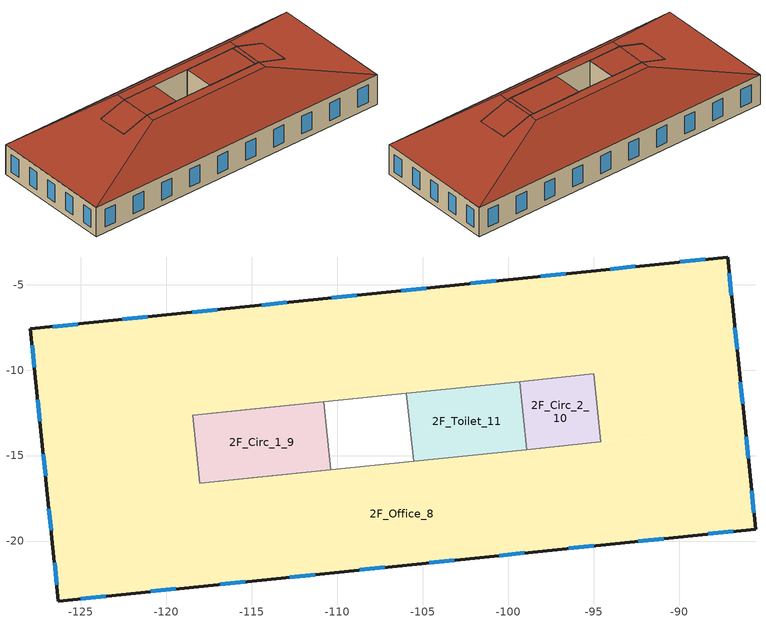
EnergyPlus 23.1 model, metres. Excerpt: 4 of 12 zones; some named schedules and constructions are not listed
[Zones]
2F_Circ_1_9
 floor to GF_Circ_1_4 (300mmConcrete 80mmInsulation 80mmScreed_FLIPPED): -118.47,-12.64 -110.79,-11.85 -110.38,-15.83 -118.06,-16.62 z4
 wall to GF_Stairwell_6 (200mmConcrete_FLIPPED): -110.38,-15.83 -110.79,-11.85 z4:12
 wall to 2F_Office_8 (200mmConcrete_FLIPPED): -118.47,-12.64 -118.06,-16.62 z4:10.9; -118.06,-16.62,4 -110.38,-15.83,4 -110.38,-15.83,12 -114.69,-16.28,12 -118.06,-16.62,10.9; -110.79,-11.85,4 -118.47,-12.64,4 -118.47,-12.64,10.9 -115.11,-12.3,12 -110.79,-11.85,12
 roof outside (NECB-2020 Non-residential Library CZ 8 Exterior Roof (Mass)): -118.47,-12.64,10.9 -118.06,-16.62,10.9 -114.69,-16.28,12 -115.11,-12.3,12; -110.38,-15.83 -110.79,-11.85 -115.11,-12.3 -114.69,-16.28 z12
2F_Circ_2_10
 floor to GF_Circ_2_5 (300mmConcrete 80mmInsulation 80mmScreed_FLIPPED): -99.32,-10.67 -94.99,-10.22 -94.58,-14.2 -98.91,-14.65 z4
 wall to 2F_Toilet_11 (200mmConcrete): -99.32,-10.67 -98.91,-14.65 z4:12
 wall to 2F_Office_8 (200mmConcrete_FLIPPED): -94.58,-14.2 -94.99,-10.22 z4:10.76; -98.91,-14.65,4 -94.58,-14.2,4 -94.58,-14.2,10.76 -98.38,-14.59,12 -98.91,-14.65,12; -94.99,-10.22,4 -99.32,-10.67,4 -99.32,-10.67,12 -98.79,-10.61,12 -94.99,-10.22,10.76
 roof outside (NECB-2020 Non-residential Library CZ 8 Exterior Roof (Mass)): -94.58,-14.2,10.76 -94.99,-10.22,10.76 -98.79,-10.61,12 -98.38,-14.59,12; -99.32,-10.67 -98.91,-14.65 -98.38,-14.59 -98.79,-10.61 z12
2F_Office_8
 floor to GF_Office_1_0 (300mmConcrete 80mmInsulation 80mmScreed_FLIPPED): -86.15,-13.33 -85.53,-19.3 -126.31,-23.51 -126.93,-17.54 z4
 floor to GF_Meeting_1_2 (300mmConcrete 80mmInsulation 80mmScreed_FLIPPED): -127.34,-13.56 -118.47,-12.64 -118.06,-16.62 -126.93,-17.54 z4
 floor to GF_Meeting_2_3 (300mmConcrete 80mmInsulation 80mmScreed_FLIPPED): -94.99,-10.22 -86.56,-9.35 -86.15,-13.33 -94.58,-14.2 z4
 floor to GF_Office_2_1 (300mmConcrete 80mmInsulation 80mmScreed_FLIPPED): -127.34,-13.56 -127.96,-7.59 -87.17,-3.38 -86.56,-9.35 z4
 wall outside (2226 Exterior Wall): -127.96,-7.59 -126.31,-23.51 -85.53,-19.3 -87.17,-3.38 -127.96,-7.59 z4:8
 wall to GF_Stairwell_6 (200mmConcrete_FLIPPED): -110.79,-11.85 -105.95,-11.35 / -105.54,-15.33 -110.38,-15.83 z4:12
 wall to 2F_Toilet_11 (200mmConcrete): -105.95,-11.35 -99.32,-10.67 / -98.91,-14.65 -105.54,-15.33 z4:12
 window (Solarban 72 (2) on Starphire - Solarban 72 (4) on Starphire - Starphire (Krypton)): -127.86,-8.55 -127.73,-9.82 / -127.53,-11.73 -127.4,-13 / -127.2,-14.91 -127.07,-16.19 / -126.87,-18.1 -126.74,-19.37 / -126.54,-21.28 -126.41,-22.55 / -125.01,-23.37 -123.54,-23.22 / -120.93,-22.95 -119.46,-22.8 / -116.85,-22.53 -115.38,-22.38 / -112.77,-22.11 -111.31,-21.96 / -108.7,-21.69 -107.23,-21.54 / -104.62,-21.27 -103.15,-21.12 / -100.54,-20.85 -99.07,-20.69 / -96.46,-20.43 -94.99,-20.27 / -92.38,-20 -90.91,-19.85 / -88.3,-19.58 -86.84,-19.43 / -86.94,-5.61 -87.07,-4.34 / -86.61,-8.79 -86.75,-7.52 / -86.29,-11.98 -86.42,-10.7 / -85.96,-15.16 -86.09,-13.89 / -85.63,-18.34 -85.76,-17.07 / -125.18,-7.31 -126.65,-7.46 / -121.11,-6.88 -122.57,-7.04 / -117.03,-6.46 -118.5,-6.61 / -112.95,-6.04 -114.42,-6.19 / -108.87,-5.62 -110.34,-5.77 / -104.79,-5.2 -106.26,-5.35 / -100.71,-4.78 -102.18,-4.93 / -96.64,-4.36 -98.1,-4.51 / -92.56,-3.94 -94.03,-4.09 / -88.48,-3.52 -89.95,-3.67 z4.8:7.2
 roof outside (NECB-2020 Non-residential Library CZ 8 Exterior Roof (Mass)): -126.31,-23.51,8 -85.53,-19.3,8 -98.26,-15.79,12 -114.57,-17.47,12; -87.17,-3.38,8 -127.96,-7.59,8 -115.23,-11.1,12 -98.92,-9.42,12; -114.57,-17.47 -98.26,-15.79 -98.38,-14.59 -114.69,-16.28 z12; -98.92,-9.42 -115.23,-11.1 -115.11,-12.3 -98.79,-10.61 z12; -85.53,-19.3,8 -87.17,-3.38,8 -98.92,-9.42,12 -98.79,-10.61,12 -94.99,-10.22,10.76 -94.58,-14.2,10.76 -98.38,-14.59,12 -98.26,-15.79,12; -127.96,-7.59,8 -126.31,-23.51,8 -114.57,-17.47,12 -114.69,-16.28,12 -118.06,-16.62,10.9 -118.47,-12.64,10.9 -115.11,-12.3,12 -115.23,-11.1,12
2F_Toilet_11
 floor to GF_Toilet_7 (300mmConcrete 80mmInsulation 80mmScreed_FLIPPED): -105.95,-11.35 -99.32,-10.67 -98.91,-14.65 -105.54,-15.33 z4
 wall to GF_Stairwell_6 (200mmConcrete_FLIPPED): -105.95,-11.35 -105.54,-15.33 z4:12
 roof outside (NECB-2020 Non-residential Library CZ 8 Exterior Roof (Mass)): -105.95,-11.35 -105.54,-15.33 -98.91,-14.65 -99.32,-10.67 z12
[Schedule:Day:Hourly]
9ceb6de3-918c-41f3-a545-78823ea0c0f2: 0.1, 0.1, 0.1, 0.1, 0.1, 0.1, 0.1, 0.2, 0.4, 0.6, 0.8, 0.8, 0.4, 0.6, 0.8, 0.8, 0.4, 0.2, 0.1, 0.1, 0.1, 0.1, 0.1, 0.1
69f98867-363e-43fe-9ef2-1bb5dbb83109: 0.1, 0.1, 0.1, 0.1, 0.1, 0.1, 0.1, 0.1, 0.1, 0.1, 0.1, 0.1, 0.1, 0.1, 0.1, 0.1, 0.1, 0.1, 0.1, 0.1, 0.1, 0.1, 0.1, 0.1
124a67f7-05d8-4214-a7af-f87545ea0ced: 26.7, 26.7, 26.7, 26.7, 26.7, 25.6, 25, 24, 24, 24, 24, 24, 24, 24, 24, 24, 24, 24, 24, 24, 24, 24, 26.7, 26.7
481b65be-aa34-4394-8cfc-39d96cf37334: 0, 0, 0, 0, 0, 0, 0, 0, 0, 0, 0, 0, 0, 0, 0, 0, 0, 0, 0, 0, 0, 0, 0, 0
4538daea-f003-4691-9465-5e466a461320: 15.6, 15.6, 15.6, 15.6, 15.6, 17.8, 20, 21, 21, 21, 21, 21, 21, 21, 21, 21, 21, 21, 21, 21, 21, 21, 15.6, 15.6
a1d502f7-8269-41b6-bb57-40e94272b234: 0, 0, 0, 0, 0, 0, 0, 0, 0, 1, 1, 1, 0, 0, 1, 1, 1, 0, 0, 0, 0, 0, 0, 0
af4d191d-ab8c-4228-ac63-444d444c0a7a: 0, 0, 0, 0, 0, 0, 0, 0, 0, 0.6, 1, 0.4, 0, 0, 0.6, 1, 0.4, 0, 0, 0, 0, 0, 0, 0
d5a0a30a-f490-48a4-ad24-54a5a1f0e778: 0, 0, 0, 0, 0, 0, 0.1, 0.2, 0.95, 0.95, 0.95, 0.95, 0.5, 0.95, 0.95, 0.95, 0.95, 0.3, 0.1, 0.1, 0.1, 0.1, 0.05, 0.05
d54365f3-128a-47c8-962a-e1533659c161: 15.6, 15.6, 15.6, 15.6, 15.6, 17.8, 20, 21, 21, 21, 21, 21, 21, 21, 21, 21, 21, 15.6, 15.6, 15.6, 15.6, 15.6, 15.6, 15.6
fceb042e-9010-4503-bd7b-6cae7b9194c7: 26.7, 26.7, 26.7, 26.7, 26.7, 25.7, 25, 24, 24, 24, 24, 24, 24, 24, 24, 24, 24, 26.7, 26.7, 26.7, 26.7, 26.7, 26.7, 26.7
[Schedule:Week:Daily]
NatVentAvail_GF_Meeting_1_2_0; NatVentAvail_GF_Meeting_1_2_1; NatVentAvail_GF_Meeting_1_2_5; NatVentAvail_GF_Meeting_1_2_6; NatVentAvail_GF_Meeting_1_2_8: 481b65be-aa34-4394-8cfc-39d96cf37334, 481b65be-aa34-4394-8cfc-39d96cf37334, 481b65be-aa34-4394-8cfc-39d96cf37334, 481b65be-aa34-4394-8cfc-39d96cf37334, 481b65be-aa34-4394-8cfc-39d96cf37334, 481b65be-aa34-4394-8cfc-39d96cf37334, 481b65be-aa34-4394-8cfc-39d96cf37334, 481b65be-aa34-4394-8cfc-39d96cf37334, 481b65be-aa34-4394-8cfc-39d96cf37334, 481b65be-aa34-4394-8cfc-39d96cf37334, 481b65be-aa34-4394-8cfc-39d96cf37334, 481b65be-aa34-4394-8cfc-39d96cf37334
NatVentAvail_GF_Meeting_1_2_2: 481b65be-aa34-4394-8cfc-39d96cf37334, 35135b1e-b0cb-4441-952d-0c07ebfb78a6, 481b65be-aa34-4394-8cfc-39d96cf37334, 481b65be-aa34-4394-8cfc-39d96cf37334, 481b65be-aa34-4394-8cfc-39d96cf37334, 481b65be-aa34-4394-8cfc-39d96cf37334, 481b65be-aa34-4394-8cfc-39d96cf37334, 481b65be-aa34-4394-8cfc-39d96cf37334, 481b65be-aa34-4394-8cfc-39d96cf37334, 481b65be-aa34-4394-8cfc-39d96cf37334, 481b65be-aa34-4394-8cfc-39d96cf37334, 481b65be-aa34-4394-8cfc-39d96cf37334
NatVentAvail_GF_Meeting_1_2_3: 481b65be-aa34-4394-8cfc-39d96cf37334, 481b65be-aa34-4394-8cfc-39d96cf37334, 481b65be-aa34-4394-8cfc-39d96cf37334, 150945bf-e9d1-49c0-9279-e35aa3919a6a, 5fdfd00a-b9b2-48e8-bf71-d67caf496b49, a4f48adb-2329-451d-a222-4d571732849f, 481b65be-aa34-4394-8cfc-39d96cf37334, 481b65be-aa34-4394-8cfc-39d96cf37334, 481b65be-aa34-4394-8cfc-39d96cf37334, 481b65be-aa34-4394-8cfc-39d96cf37334, 481b65be-aa34-4394-8cfc-39d96cf37334, 481b65be-aa34-4394-8cfc-39d96cf37334
NatVentAvail_GF_Meeting_1_2_4: 481b65be-aa34-4394-8cfc-39d96cf37334, 481b65be-aa34-4394-8cfc-39d96cf37334, 481b65be-aa34-4394-8cfc-39d96cf37334, 481b65be-aa34-4394-8cfc-39d96cf37334, 481b65be-aa34-4394-8cfc-39d96cf37334, 481b65be-aa34-4394-8cfc-39d96cf37334, 6533cae3-2536-4365-937b-e180d94842ca, 481b65be-aa34-4394-8cfc-39d96cf37334, 481b65be-aa34-4394-8cfc-39d96cf37334, 481b65be-aa34-4394-8cfc-39d96cf37334, 481b65be-aa34-4394-8cfc-39d96cf37334, 481b65be-aa34-4394-8cfc-39d96cf37334
NatVentAvail_GF_Meeting_1_2_7: 481b65be-aa34-4394-8cfc-39d96cf37334, 481b65be-aa34-4394-8cfc-39d96cf37334, 481b65be-aa34-4394-8cfc-39d96cf37334, 481b65be-aa34-4394-8cfc-39d96cf37334, 75b6f9e5-fbf6-469f-ad0e-e44e1781b06f, 481b65be-aa34-4394-8cfc-39d96cf37334, 481b65be-aa34-4394-8cfc-39d96cf37334, 481b65be-aa34-4394-8cfc-39d96cf37334, 481b65be-aa34-4394-8cfc-39d96cf37334, 481b65be-aa34-4394-8cfc-39d96cf37334, 481b65be-aa34-4394-8cfc-39d96cf37334, 481b65be-aa34-4394-8cfc-39d96cf37334
NatVentAvail_GF_Meeting_1_2_9: 481b65be-aa34-4394-8cfc-39d96cf37334, 481b65be-aa34-4394-8cfc-39d96cf37334, 481b65be-aa34-4394-8cfc-39d96cf37334, 481b65be-aa34-4394-8cfc-39d96cf37334, 481b65be-aa34-4394-8cfc-39d96cf37334, ba71edfe-bbb3-4496-8d68-2935feb822b6, 481b65be-aa34-4394-8cfc-39d96cf37334, 481b65be-aa34-4394-8cfc-39d96cf37334, 481b65be-aa34-4394-8cfc-39d96cf37334, 481b65be-aa34-4394-8cfc-39d96cf37334, 481b65be-aa34-4394-8cfc-39d96cf37334, 481b65be-aa34-4394-8cfc-39d96cf37334
NatVentAvail_GF_Meeting_1_2_10: 481b65be-aa34-4394-8cfc-39d96cf37334, c633655f-a35f-4c08-b48d-3a6c36cc312d, e6041973-ce6f-4d1b-b63b-9be04b6466bc, 481b65be-aa34-4394-8cfc-39d96cf37334, 481b65be-aa34-4394-8cfc-39d96cf37334, 481b65be-aa34-4394-8cfc-39d96cf37334, ddfdac7b-5d8c-48df-ac3c-2649f0067b1c, 481b65be-aa34-4394-8cfc-39d96cf37334, 481b65be-aa34-4394-8cfc-39d96cf37334, 481b65be-aa34-4394-8cfc-39d96cf37334, 481b65be-aa34-4394-8cfc-39d96cf37334, 481b65be-aa34-4394-8cfc-39d96cf37334
NatVentAvail_GF_Meeting_1_2_11: 481b65be-aa34-4394-8cfc-39d96cf37334, 481b65be-aa34-4394-8cfc-39d96cf37334, 341d4c8f-a9f5-4b40-9769-2dbcab0205e0, 7108c6a7-f48c-42e5-8b77-167fa0b1e350, a6d4cbd6-8dbd-4274-acf7-417acc61ad59, 481b65be-aa34-4394-8cfc-39d96cf37334, 45aa8c06-62dd-494e-b799-91492d05be73, 481b65be-aa34-4394-8cfc-39d96cf37334, 481b65be-aa34-4394-8cfc-39d96cf37334, 481b65be-aa34-4394-8cfc-39d96cf37334, 481b65be-aa34-4394-8cfc-39d96cf37334, 481b65be-aa34-4394-8cfc-39d96cf37334
NatVentAvail_GF_Meeting_1_2_12: a385ad6d-5881-42ea-9053-ca77a66d77ad, 70307fdd-10f4-492c-bdc0-4585adde213a, 481b65be-aa34-4394-8cfc-39d96cf37334, 481b65be-aa34-4394-8cfc-39d96cf37334, 9398d388-8b38-4bd0-9d0b-05249172f20e, 4e9d083e-eebf-4b7b-b2db-40feb3b47f5a, bcef20a4-bedf-4915-a70b-752fc1135f89, a385ad6d-5881-42ea-9053-ca77a66d77ad, a385ad6d-5881-42ea-9053-ca77a66d77ad, a385ad6d-5881-42ea-9053-ca77a66d77ad, a385ad6d-5881-42ea-9053-ca77a66d77ad, a385ad6d-5881-42ea-9053-ca77a66d77ad
NatVentAvail_GF_Meeting_1_2_13: 620935af-878a-47b7-b480-d2de31c5aac7, e6041973-ce6f-4d1b-b63b-9be04b6466bc, 430cd8c7-8bda-4e8d-9ffd-4f68d22a733a, 481b65be-aa34-4394-8cfc-39d96cf37334, 7013b4b2-a8ac-4e92-8282-476b3629b3bc, e780b2f9-ee9d-4e16-880e-8cba3c39c608, b2e5299f-647b-40fb-9c10-f5b4ed6a37b8, 620935af-878a-47b7-b480-d2de31c5aac7, 620935af-878a-47b7-b480-d2de31c5aac7, 620935af-878a-47b7-b480-d2de31c5aac7, 620935af-878a-47b7-b480-d2de31c5aac7, 620935af-878a-47b7-b480-d2de31c5aac7
NatVentAvail_GF_Meeting_1_2_14: a99d9b66-4d60-45b4-bb84-3387dd193f91, a99d9b66-4d60-45b4-bb84-3387dd193f91, be4291da-6c00-4761-aee0-1f3f2fdffc35, 99e3258c-6d22-4cb2-970d-3cae8ebe5357, c16e8f44-cd78-4d4e-bdac-f4095082f379, cfbcb885-a4b0-449c-ac6d-5ef2f99d1c90, a3662b57-adee-4b52-967c-76ec5c955655, a99d9b66-4d60-45b4-bb84-3387dd193f91, a99d9b66-4d60-45b4-bb84-3387dd193f91, a99d9b66-4d60-45b4-bb84-3387dd193f91, a99d9b66-4d60-45b4-bb84-3387dd193f91, a99d9b66-4d60-45b4-bb84-3387dd193f91
NatVentAvail_GF_Meeting_1_2_15: 764b2c02-328f-4904-97c5-4c1db9a82452, 5fdfd00a-b9b2-48e8-bf71-d67caf496b49, 4b2aec0c-5c39-4525-9800-4576c696e7e3, aa1a2a08-e467-4b6f-868e-64ee21aa654f, 4b2aec0c-5c39-4525-9800-4576c696e7e3, 4e9d083e-eebf-4b7b-b2db-40feb3b47f5a, 620935af-878a-47b7-b480-d2de31c5aac7, 764b2c02-328f-4904-97c5-4c1db9a82452, 764b2c02-328f-4904-97c5-4c1db9a82452, 764b2c02-328f-4904-97c5-4c1db9a82452, 764b2c02-328f-4904-97c5-4c1db9a82452, 764b2c02-328f-4904-97c5-4c1db9a82452
NatVentAvail_GF_Meeting_1_2_16: 7c3384e4-b784-47f0-ad49-69b33312a5e8, 12037a17-9201-41d0-95b3-3c53a17a46b7, 430cd8c7-8bda-4e8d-9ffd-4f68d22a733a, 24426cc5-04e3-415b-928a-67f00504b69c, 1040e664-75e2-4fa5-97f7-2dabb926a648, 34aff1c4-1b9a-4f1c-a316-06746d76b9f0, 79553e91-34a5-4cef-bd62-fd293a3a9a12, 7c3384e4-b784-47f0-ad49-69b33312a5e8, 7c3384e4-b784-47f0-ad49-69b33312a5e8, 7c3384e4-b784-47f0-ad49-69b33312a5e8, 7c3384e4-b784-47f0-ad49-69b33312a5e8, 7c3384e4-b784-47f0-ad49-69b33312a5e8
NatVentAvail_GF_Meeting_1_2_17: d0ff9815-852c-44c9-967f-12e380d994d9, 35e7309a-5701-4c9b-bea3-c0028b26a4ef, bc35767f-4817-4f57-8a13-ca5cf1330dc2, 4058ef9a-56ed-4a67-830e-027c5ef855a3, 9448efb7-e2e5-4e80-ac0a-d3d97978f15a, c9b9f503-524c-402f-8a81-ff6c04892b0d, c9b9f503-524c-402f-8a81-ff6c04892b0d, d0ff9815-852c-44c9-967f-12e380d994d9, d0ff9815-852c-44c9-967f-12e380d994d9, d0ff9815-852c-44c9-967f-12e380d994d9, d0ff9815-852c-44c9-967f-12e380d994d9, d0ff9815-852c-44c9-967f-12e380d994d9
NatVentAvail_GF_Meeting_1_2_18: c9b9f503-524c-402f-8a81-ff6c04892b0d, c9b9f503-524c-402f-8a81-ff6c04892b0d, a583ce99-40e7-4723-b850-b186463ff1a0, 32f3740c-f8c9-4b96-affd-04441fe70ef7, a583ce99-40e7-4723-b850-b186463ff1a0, b0784bab-6265-4e80-8df3-8397b2f78335, bb90e6be-dcc3-43a9-9edb-9b120a57317a, c9b9f503-524c-402f-8a81-ff6c04892b0d, c9b9f503-524c-402f-8a81-ff6c04892b0d, c9b9f503-524c-402f-8a81-ff6c04892b0d, c9b9f503-524c-402f-8a81-ff6c04892b0d, c9b9f503-524c-402f-8a81-ff6c04892b0d
NatVentAvail_GF_Meeting_1_2_19: 9229c971-8de1-457c-bcb4-11b2987f83d1, c9b9f503-524c-402f-8a81-ff6c04892b0d, 882c9e40-633b-4a74-85c1-958bf3337e62, bb90e6be-dcc3-43a9-9edb-9b120a57317a, 4fa02e5d-348f-4a7b-93bf-3bd77053e517, c9b9f503-524c-402f-8a81-ff6c04892b0d, 8fb880aa-3e40-4875-a1fa-c77f82adc881, 9229c971-8de1-457c-bcb4-11b2987f83d1, 9229c971-8de1-457c-bcb4-11b2987f83d1, 9229c971-8de1-457c-bcb4-11b2987f83d1, 9229c971-8de1-457c-bcb4-11b2987f83d1, 9229c971-8de1-457c-bcb4-11b2987f83d1
NatVentAvail_GF_Meeting_1_2_20: 8ad72a43-8a35-4bca-bda6-39b98ee41052, 5a992947-7ecc-485f-a0cb-a78bc648400e, 4058ef9a-56ed-4a67-830e-027c5ef855a3, 3c2d1025-e06b-40b6-b8d1-2038dfb7311a, bb90e6be-dcc3-43a9-9edb-9b120a57317a, c9b9f503-524c-402f-8a81-ff6c04892b0d, 31f9487e-7715-414e-a3fe-18a4c7a51ed1, 8ad72a43-8a35-4bca-bda6-39b98ee41052, 8ad72a43-8a35-4bca-bda6-39b98ee41052, 8ad72a43-8a35-4bca-bda6-39b98ee41052, 8ad72a43-8a35-4bca-bda6-39b98ee41052, 8ad72a43-8a35-4bca-bda6-39b98ee41052
NatVentAvail_GF_Meeting_1_2_21: 2084bcad-3b8a-4ab3-814f-dded27d41c7a, 7daeba01-1658-4a81-9918-0346ff461ed5, 8fb880aa-3e40-4875-a1fa-c77f82adc881, a97da700-7689-442e-9ca1-304409b229bd, 39cfb194-17ae-46dd-ae7a-168aeedba090, 1382094d-bd48-4733-90ff-7481ce769943, c9b9f503-524c-402f-8a81-ff6c04892b0d, 2084bcad-3b8a-4ab3-814f-dded27d41c7a, 2084bcad-3b8a-4ab3-814f-dded27d41c7a, 2084bcad-3b8a-4ab3-814f-dded27d41c7a, 2084bcad-3b8a-4ab3-814f-dded27d41c7a, 2084bcad-3b8a-4ab3-814f-dded27d41c7a
NatVentAvail_GF_Meeting_1_2_22: 73fa0fc2-9bb2-49d1-9918-e8ac43fa8b0d, 3a0542e0-8a6a-42ee-9646-b2a900132ec2, c9b9f503-524c-402f-8a81-ff6c04892b0d, c9b9f503-524c-402f-8a81-ff6c04892b0d, c9b9f503-524c-402f-8a81-ff6c04892b0d, c9b9f503-524c-402f-8a81-ff6c04892b0d, ed3b5268-52e8-4b3b-afc8-e7673943b6b8, 73fa0fc2-9bb2-49d1-9918-e8ac43fa8b0d, 73fa0fc2-9bb2-49d1-9918-e8ac43fa8b0d, 73fa0fc2-9bb2-49d1-9918-e8ac43fa8b0d, 73fa0fc2-9bb2-49d1-9918-e8ac43fa8b0d, 73fa0fc2-9bb2-49d1-9918-e8ac43fa8b0d
NatVentAvail_GF_Meeting_1_2_23: a6443c4e-393c-46ac-ad5f-f5e24670cdfb, c9b9f503-524c-402f-8a81-ff6c04892b0d, c9b9f503-524c-402f-8a81-ff6c04892b0d, 892b0948-6aab-47fa-a5bb-fa68f2ce19cc, 8c0a73c6-fe3a-4035-844c-68ead907690b, 9229c971-8de1-457c-bcb4-11b2987f83d1, c9b9f503-524c-402f-8a81-ff6c04892b0d, a6443c4e-393c-46ac-ad5f-f5e24670cdfb, a6443c4e-393c-46ac-ad5f-f5e24670cdfb, a6443c4e-393c-46ac-ad5f-f5e24670cdfb, a6443c4e-393c-46ac-ad5f-f5e24670cdfb, a6443c4e-393c-46ac-ad5f-f5e24670cdfb
NatVentAvail_GF_Meeting_1_2_24: 55a8601d-68fd-4da7-bd24-17c453973daf, c16e8f44-cd78-4d4e-bdac-f4095082f379, e5fbd4da-3910-4acb-b592-466a77640817, c9b9f503-524c-402f-8a81-ff6c04892b0d, bfd9b142-1ba4-42ab-a75b-09dbdae48ffd, b47494f7-731f-4a0b-912d-c40484310d73, c9b9f503-524c-402f-8a81-ff6c04892b0d, 55a8601d-68fd-4da7-bd24-17c453973daf, 55a8601d-68fd-4da7-bd24-17c453973daf, 55a8601d-68fd-4da7-bd24-17c453973daf, 55a8601d-68fd-4da7-bd24-17c453973daf, 55a8601d-68fd-4da7-bd24-17c453973daf
OfficeMedium BLDG_OCC_SCH_52: d5a0a30a-f490-48a4-ad24-54a5a1f0e778, d5a0a30a-f490-48a4-ad24-54a5a1f0e778, d5a0a30a-f490-48a4-ad24-54a5a1f0e778, d5a0a30a-f490-48a4-ad24-54a5a1f0e778, d5a0a30a-f490-48a4-ad24-54a5a1f0e778, d5a0a30a-f490-48a4-ad24-54a5a1f0e778, d5a0a30a-f490-48a4-ad24-54a5a1f0e778, d5a0a30a-f490-48a4-ad24-54a5a1f0e778, d5a0a30a-f490-48a4-ad24-54a5a1f0e778, d5a0a30a-f490-48a4-ad24-54a5a1f0e778, d5a0a30a-f490-48a4-ad24-54a5a1f0e778, d5a0a30a-f490-48a4-ad24-54a5a1f0e778
OfficeMedium CLGSETP_SCH_YES_OPTIMUM_0; OfficeMedium CLGSETP_SCH_YES_OPTIMUM_1; OfficeMedium CLGSETP_SCH_YES_OPTIMUM_2; OfficeMedium CLGSETP_SCH_YES_OPTIMUM_3; OfficeMedium CLGSETP_SCH_YES_OPTIMUM_4; OfficeMedium CLGSETP_SCH_YES_OPTIMUM_5; OfficeMedium CLGSETP_SCH_YES_OPTIMUM_6; OfficeMedium CLGSETP_SCH_YES_OPTIMUM_7; OfficeMedium CLGSETP_SCH_YES_OPTIMUM_8; OfficeMedium CLGSETP_SCH_YES_OPTIMUM_9; OfficeMedium CLGSETP_SCH_YES_OPTIMUM_10; OfficeMedium CLGSETP_SCH_YES_OPTIMUM_11; OfficeMedium CLGSETP_SCH_YES_OPTIMUM_12; OfficeMedium CLGSETP_SCH_YES_OPTIMUM_13; OfficeMedium CLGSETP_SCH_YES_OPTIMUM_14; OfficeMedium CLGSETP_SCH_YES_OPTIMUM_15; OfficeMedium CLGSETP_SCH_YES_OPTIMUM_16; OfficeMedium CLGSETP_SCH_YES_OPTIMUM_17; OfficeMedium CLGSETP_SCH_YES_OPTIMUM_18; OfficeMedium CLGSETP_SCH_YES_OPTIMUM_19; OfficeMedium CLGSETP_SCH_YES_OPTIMUM_20; OfficeMedium CLGSETP_SCH_YES_OPTIMUM_21; OfficeMedium CLGSETP_SCH_YES_OPTIMUM_22; OfficeMedium CLGSETP_SCH_YES_OPTIMUM_23; OfficeMedium CLGSETP_SCH_YES_OPTIMUM_24; OfficeMedium CLGSETP_SCH_YES_OPTIMUM_25; OfficeMedium CLGSETP_SCH_YES_OPTIMUM_26; OfficeMedium CLGSETP_SCH_YES_OPTIMUM_27; OfficeMedium CLGSETP_SCH_YES_OPTIMUM_28; OfficeMedium CLGSETP_SCH_YES_OPTIMUM_29; OfficeMedium CLGSETP_SCH_YES_OPTIMUM_30; OfficeMedium CLGSETP_SCH_YES_OPTIMUM_31; OfficeMedium CLGSETP_SCH_YES_OPTIMUM_32; OfficeMedium CLGSETP_SCH_YES_OPTIMUM_33; OfficeMedium CLGSETP_SCH_YES_OPTIMUM_34; OfficeMedium CLGSETP_SCH_YES_OPTIMUM_35; OfficeMedium CLGSETP_SCH_YES_OPTIMUM_36; OfficeMedium CLGSETP_SCH_YES_OPTIMUM_37; OfficeMedium CLGSETP_SCH_YES_OPTIMUM_38; OfficeMedium CLGSETP_SCH_YES_OPTIMUM_39; OfficeMedium CLGSETP_SCH_YES_OPTIMUM_40; OfficeMedium CLGSETP_SCH_YES_OPTIMUM_41; OfficeMedium CLGSETP_SCH_YES_OPTIMUM_42; OfficeMedium CLGSETP_SCH_YES_OPTIMUM_43; OfficeMedium CLGSETP_SCH_YES_OPTIMUM_44; OfficeMedium CLGSETP_SCH_YES_OPTIMUM_45; OfficeMedium CLGSETP_SCH_YES_OPTIMUM_46; OfficeMedium CLGSETP_SCH_YES_OPTIMUM_47; OfficeMedium CLGSETP_SCH_YES_OPTIMUM_48; OfficeMedium CLGSETP_SCH_YES_OPTIMUM_49; OfficeMedium CLGSETP_SCH_YES_OPTIMUM_50; OfficeMedium CLGSETP_SCH_YES_OPTIMUM_51: 124a67f7-05d8-4214-a7af-f87545ea0ced, 124a67f7-05d8-4214-a7af-f87545ea0ced, 124a67f7-05d8-4214-a7af-f87545ea0ced, 124a67f7-05d8-4214-a7af-f87545ea0ced, 124a67f7-05d8-4214-a7af-f87545ea0ced, 124a67f7-05d8-4214-a7af-f87545ea0ced, fceb042e-9010-4503-bd7b-6cae7b9194c7, 124a67f7-05d8-4214-a7af-f87545ea0ced, 124a67f7-05d8-4214-a7af-f87545ea0ced, 124a67f7-05d8-4214-a7af-f87545ea0ced, 124a67f7-05d8-4214-a7af-f87545ea0ced, 124a67f7-05d8-4214-a7af-f87545ea0ced
OfficeMedium CLGSETP_SCH_YES_OPTIMUM_52: 124a67f7-05d8-4214-a7af-f87545ea0ced, 124a67f7-05d8-4214-a7af-f87545ea0ced, 124a67f7-05d8-4214-a7af-f87545ea0ced, 124a67f7-05d8-4214-a7af-f87545ea0ced, 124a67f7-05d8-4214-a7af-f87545ea0ced, 124a67f7-05d8-4214-a7af-f87545ea0ced, 124a67f7-05d8-4214-a7af-f87545ea0ced, 124a67f7-05d8-4214-a7af-f87545ea0ced, 124a67f7-05d8-4214-a7af-f87545ea0ced, 124a67f7-05d8-4214-a7af-f87545ea0ced, 124a67f7-05d8-4214-a7af-f87545ea0ced, 124a67f7-05d8-4214-a7af-f87545ea0ced
OfficeMedium HTGSETP_SCH_YES_OPTIMUM_0; OfficeMedium HTGSETP_SCH_YES_OPTIMUM_1; OfficeMedium HTGSETP_SCH_YES_OPTIMUM_2; OfficeMedium HTGSETP_SCH_YES_OPTIMUM_3; OfficeMedium HTGSETP_SCH_YES_OPTIMUM_4; OfficeMedium HTGSETP_SCH_YES_OPTIMUM_5; OfficeMedium HTGSETP_SCH_YES_OPTIMUM_6; OfficeMedium HTGSETP_SCH_YES_OPTIMUM_7; OfficeMedium HTGSETP_SCH_YES_OPTIMUM_8; OfficeMedium HTGSETP_SCH_YES_OPTIMUM_9; OfficeMedium HTGSETP_SCH_YES_OPTIMUM_10; OfficeMedium HTGSETP_SCH_YES_OPTIMUM_11; OfficeMedium HTGSETP_SCH_YES_OPTIMUM_12; OfficeMedium HTGSETP_SCH_YES_OPTIMUM_13; OfficeMedium HTGSETP_SCH_YES_OPTIMUM_14; OfficeMedium HTGSETP_SCH_YES_OPTIMUM_15; OfficeMedium HTGSETP_SCH_YES_OPTIMUM_16; OfficeMedium HTGSETP_SCH_YES_OPTIMUM_17; OfficeMedium HTGSETP_SCH_YES_OPTIMUM_18; OfficeMedium HTGSETP_SCH_YES_OPTIMUM_19; OfficeMedium HTGSETP_SCH_YES_OPTIMUM_20; OfficeMedium HTGSETP_SCH_YES_OPTIMUM_21; OfficeMedium HTGSETP_SCH_YES_OPTIMUM_22; OfficeMedium HTGSETP_SCH_YES_OPTIMUM_23; OfficeMedium HTGSETP_SCH_YES_OPTIMUM_24; OfficeMedium HTGSETP_SCH_YES_OPTIMUM_25; OfficeMedium HTGSETP_SCH_YES_OPTIMUM_26; OfficeMedium HTGSETP_SCH_YES_OPTIMUM_27; OfficeMedium HTGSETP_SCH_YES_OPTIMUM_28; OfficeMedium HTGSETP_SCH_YES_OPTIMUM_29; OfficeMedium HTGSETP_SCH_YES_OPTIMUM_30; OfficeMedium HTGSETP_SCH_YES_OPTIMUM_31; OfficeMedium HTGSETP_SCH_YES_OPTIMUM_32; OfficeMedium HTGSETP_SCH_YES_OPTIMUM_33; OfficeMedium HTGSETP_SCH_YES_OPTIMUM_34; OfficeMedium HTGSETP_SCH_YES_OPTIMUM_35; OfficeMedium HTGSETP_SCH_YES_OPTIMUM_36; OfficeMedium HTGSETP_SCH_YES_OPTIMUM_37; OfficeMedium HTGSETP_SCH_YES_OPTIMUM_38; OfficeMedium HTGSETP_SCH_YES_OPTIMUM_39; OfficeMedium HTGSETP_SCH_YES_OPTIMUM_40; OfficeMedium HTGSETP_SCH_YES_OPTIMUM_41; OfficeMedium HTGSETP_SCH_YES_OPTIMUM_42; OfficeMedium HTGSETP_SCH_YES_OPTIMUM_43; OfficeMedium HTGSETP_SCH_YES_OPTIMUM_44; OfficeMedium HTGSETP_SCH_YES_OPTIMUM_45; OfficeMedium HTGSETP_SCH_YES_OPTIMUM_46; OfficeMedium HTGSETP_SCH_YES_OPTIMUM_47; OfficeMedium HTGSETP_SCH_YES_OPTIMUM_48; OfficeMedium HTGSETP_SCH_YES_OPTIMUM_49; OfficeMedium HTGSETP_SCH_YES_OPTIMUM_50; OfficeMedium HTGSETP_SCH_YES_OPTIMUM_51: 4538daea-f003-4691-9465-5e466a461320, 4538daea-f003-4691-9465-5e466a461320, 4538daea-f003-4691-9465-5e466a461320, 4538daea-f003-4691-9465-5e466a461320, 4538daea-f003-4691-9465-5e466a461320, 4538daea-f003-4691-9465-5e466a461320, d54365f3-128a-47c8-962a-e1533659c161, 4538daea-f003-4691-9465-5e466a461320, 4538daea-f003-4691-9465-5e466a461320, 4538daea-f003-4691-9465-5e466a461320, 4538daea-f003-4691-9465-5e466a461320, 4538daea-f003-4691-9465-5e466a461320
OfficeMedium HTGSETP_SCH_YES_OPTIMUM_52: 4538daea-f003-4691-9465-5e466a461320, 4538daea-f003-4691-9465-5e466a461320, 4538daea-f003-4691-9465-5e466a461320, 4538daea-f003-4691-9465-5e466a461320, 4538daea-f003-4691-9465-5e466a461320, 4538daea-f003-4691-9465-5e466a461320, 4538daea-f003-4691-9465-5e466a461320, 4538daea-f003-4691-9465-5e466a461320, 4538daea-f003-4691-9465-5e466a461320, 4538daea-f003-4691-9465-5e466a461320, 4538daea-f003-4691-9465-5e466a461320, 4538daea-f003-4691-9465-5e466a461320
equipMeetingRoom_0: 69f98867-363e-43fe-9ef2-1bb5dbb83109, 9ceb6de3-918c-41f3-a545-78823ea0c0f2, 9ceb6de3-918c-41f3-a545-78823ea0c0f2, 9ceb6de3-918c-41f3-a545-78823ea0c0f2, 9ceb6de3-918c-41f3-a545-78823ea0c0f2, 9ceb6de3-918c-41f3-a545-78823ea0c0f2, 69f98867-363e-43fe-9ef2-1bb5dbb83109, 69f98867-363e-43fe-9ef2-1bb5dbb83109, 69f98867-363e-43fe-9ef2-1bb5dbb83109, 69f98867-363e-43fe-9ef2-1bb5dbb83109, 69f98867-363e-43fe-9ef2-1bb5dbb83109, 69f98867-363e-43fe-9ef2-1bb5dbb83109
lightsMeetingRoom_0: 481b65be-aa34-4394-8cfc-39d96cf37334, a1d502f7-8269-41b6-bb57-40e94272b234, a1d502f7-8269-41b6-bb57-40e94272b234, a1d502f7-8269-41b6-bb57-40e94272b234, a1d502f7-8269-41b6-bb57-40e94272b234, a1d502f7-8269-41b6-bb57-40e94272b234, 481b65be-aa34-4394-8cfc-39d96cf37334, 481b65be-aa34-4394-8cfc-39d96cf37334, 481b65be-aa34-4394-8cfc-39d96cf37334, 481b65be-aa34-4394-8cfc-39d96cf37334, 481b65be-aa34-4394-8cfc-39d96cf37334, 481b65be-aa34-4394-8cfc-39d96cf37334
occMeetingRoom_0: 481b65be-aa34-4394-8cfc-39d96cf37334, af4d191d-ab8c-4228-ac63-444d444c0a7a, af4d191d-ab8c-4228-ac63-444d444c0a7a, af4d191d-ab8c-4228-ac63-444d444c0a7a, af4d191d-ab8c-4228-ac63-444d444c0a7a, af4d191d-ab8c-4228-ac63-444d444c0a7a, 481b65be-aa34-4394-8cfc-39d96cf37334, 481b65be-aa34-4394-8cfc-39d96cf37334, 481b65be-aa34-4394-8cfc-39d96cf37334, 481b65be-aa34-4394-8cfc-39d96cf37334, 481b65be-aa34-4394-8cfc-39d96cf37334, 481b65be-aa34-4394-8cfc-39d96cf37334
[Schedule:Year]
NatVentAvail_GF_Meeting_1_2: NatVentAvail_GF_Meeting_1_2_0, 1, 1, 1, 7, NatVentAvail_GF_Meeting_1_2_1, 1, 8, 1, 14, NatVentAvail_GF_Meeting_1_2_2, 1, 15, 1, 21, NatVentAvail_GF_Meeting_1_2_3, 1, 22, 1, 28, NatVentAvail_GF_Meeting_1_2_4, 1, 29, 2, 4, NatVentAvail_GF_Meeting_1_2_5, 2, 5, 2, 11, NatVentAvail_GF_Meeting_1_2_6, 2, 12, 2, 18, NatVentAvail_GF_Meeting_1_2_7, 2, 19, 2, 25, NatVentAvail_GF_Meeting_1_2_8, 2, 26, 3, 4, NatVentAvail_GF_Meeting_1_2_9, 3, 5, 3, 11, NatVentAvail_GF_Meeting_1_2_10, 3, 12, 3, 18, NatVentAvail_GF_Meeting_1_2_11, 3, 19, 3, 25, NatVentAvail_GF_Meeting_1_2_12, 3, 26, 4, 1, NatVentAvail_GF_Meeting_1_2_13, 4, 2, 4, 8, NatVentAvail_GF_Meeting_1_2_14, 4, 9, 4, 15, NatVentAvail_GF_Meeting_1_2_15, 4, 16, 4, 22, NatVentAvail_GF_Meeting_1_2_16, 4, 23, 4, 29, NatVentAvail_GF_Meeting_1_2_17, 4, 30, 5, 6, NatVentAvail_GF_Meeting_1_2_18, 5, 7, 5, 13, NatVentAvail_GF_Meeting_1_2_19, 5, 14, 5, 20, NatVentAvail_GF_Meeting_1_2_20, 5, 21, 5, 27, NatVentAvail_GF_Meeting_1_2_21, 5, 28, 6, 3, NatVentAvail_GF_Meeting_1_2_22, 6, 4, 6, 10, NatVentAvail_GF_Meeting_1_2_23, 6, 11, 6, 17, NatVentAvail_GF_Meeting_1_2_24, 6, 18, 6, 24, NatVentAvail_GF_Meeting_1_2_25, 6, 25, 7, 1, NatVentAvail_GF_Meeting_1_2_26, 7, 2, 7, 8, NatVentAvail_GF_Meeting_1_2_27, 7, 9, 7, 15, NatVentAvail_GF_Meeting_1_2_28, 7, 16, 7, 22, NatVentAvail_GF_Meeting_1_2_29, 7, 23, 7, 29, NatVentAvail_GF_Meeting_1_2_30, 7, 30, 8, 5, NatVentAvail_GF_Meeting_1_2_31, 8, 6, 8, 12, NatVentAvail_GF_Meeting_1_2_32, 8, 13, 8, 19, NatVentAvail_GF_Meeting_1_2_33, 8, 20, 8, 26, NatVentAvail_GF_Meeting_1_2_34, 8, 27, 9, 2, NatVentAvail_GF_Meeting_1_2_35, 9, 3, 9, 9, NatVentAvail_GF_Meeting_1_2_36, 9, 10, 9, 16, NatVentAvail_GF_Meeting_1_2_37, 9, 17, 9, 23, NatVentAvail_GF_Meeting_1_2_38, 9, 24, 9, 30, NatVentAvail_GF_Meeting_1_2_39, 10, 1, 10, 7, NatVentAvail_GF_Meeting_1_2_40, 10, 8, 10, 14, NatVentAvail_GF_Meeting_1_2_41, 10, 15, 10, 21, NatVentAvail_GF_Meeting_1_2_42, 10, 22, 10, 28, NatVentAvail_GF_Meeting_1_2_43, 10, 29, 11, 4, NatVentAvail_GF_Meeting_1_2_44, 11, 5, 11, 11, NatVentAvail_GF_Meeting_1_2_45, 11, 12, 11, 18, NatVentAvail_GF_Meeting_1_2_46, 11, 19, 11, 25, NatVentAvail_GF_Meeting_1_2_47, 11, 26, 12, 2, NatVentAvail_GF_Meeting_1_2_48, 12, 3, 12, 9, NatVentAvail_GF_Meeting_1_2_49, 12, 10, 12, 16, NatVentAvail_GF_Meeting_1_2_50, 12, 17, 12, 23, NatVentAvail_GF_Meeting_1_2_51, 12, 24, 12, 30, NatVentAvail_GF_Meeting_1_2_52, 12, 31, 12, 31
NatVentAvail_GF_Meeting_2_3: NatVentAvail_GF_Meeting_2_3_0, 1, 1, 1, 7, NatVentAvail_GF_Meeting_2_3_1, 1, 8, 1, 14, NatVentAvail_GF_Meeting_2_3_2, 1, 15, 1, 21, NatVentAvail_GF_Meeting_2_3_3, 1, 22, 1, 28, NatVentAvail_GF_Meeting_2_3_4, 1, 29, 2, 4, NatVentAvail_GF_Meeting_2_3_5, 2, 5, 2, 11, NatVentAvail_GF_Meeting_2_3_6, 2, 12, 2, 18, NatVentAvail_GF_Meeting_2_3_7, 2, 19, 2, 25, NatVentAvail_GF_Meeting_2_3_8, 2, 26, 3, 4, NatVentAvail_GF_Meeting_2_3_9, 3, 5, 3, 11, NatVentAvail_GF_Meeting_2_3_10, 3, 12, 3, 18, NatVentAvail_GF_Meeting_2_3_11, 3, 19, 3, 25, NatVentAvail_GF_Meeting_2_3_12, 3, 26, 4, 1, NatVentAvail_GF_Meeting_2_3_13, 4, 2, 4, 8, NatVentAvail_GF_Meeting_2_3_14, 4, 9, 4, 15, NatVentAvail_GF_Meeting_2_3_15, 4, 16, 4, 22, NatVentAvail_GF_Meeting_2_3_16, 4, 23, 4, 29, NatVentAvail_GF_Meeting_2_3_17, 4, 30, 5, 6, NatVentAvail_GF_Meeting_2_3_18, 5, 7, 5, 13, NatVentAvail_GF_Meeting_2_3_19, 5, 14, 5, 20, NatVentAvail_GF_Meeting_2_3_20, 5, 21, 5, 27, NatVentAvail_GF_Meeting_2_3_21, 5, 28, 6, 3, NatVentAvail_GF_Meeting_2_3_22, 6, 4, 6, 10, NatVentAvail_GF_Meeting_2_3_23, 6, 11, 6, 17, NatVentAvail_GF_Meeting_2_3_24, 6, 18, 6, 24, NatVentAvail_GF_Meeting_2_3_25, 6, 25, 7, 1, NatVentAvail_GF_Meeting_2_3_26, 7, 2, 7, 8, NatVentAvail_GF_Meeting_2_3_27, 7, 9, 7, 15, NatVentAvail_GF_Meeting_2_3_28, 7, 16, 7, 22, NatVentAvail_GF_Meeting_2_3_29, 7, 23, 7, 29, NatVentAvail_GF_Meeting_2_3_30, 7, 30, 8, 5, NatVentAvail_GF_Meeting_2_3_31, 8, 6, 8, 12, NatVentAvail_GF_Meeting_2_3_32, 8, 13, 8, 19, NatVentAvail_GF_Meeting_2_3_33, 8, 20, 8, 26, NatVentAvail_GF_Meeting_2_3_34, 8, 27, 9, 2, NatVentAvail_GF_Meeting_2_3_35, 9, 3, 9, 9, NatVentAvail_GF_Meeting_2_3_36, 9, 10, 9, 16, NatVentAvail_GF_Meeting_2_3_37, 9, 17, 9, 23, NatVentAvail_GF_Meeting_2_3_38, 9, 24, 9, 30, NatVentAvail_GF_Meeting_2_3_39, 10, 1, 10, 7, NatVentAvail_GF_Meeting_2_3_40, 10, 8, 10, 14, NatVentAvail_GF_Meeting_2_3_41, 10, 15, 10, 21, NatVentAvail_GF_Meeting_2_3_42, 10, 22, 10, 28, NatVentAvail_GF_Meeting_2_3_43, 10, 29, 11, 4, NatVentAvail_GF_Meeting_2_3_44, 11, 5, 11, 11, NatVentAvail_GF_Meeting_2_3_45, 11, 12, 11, 18, NatVentAvail_GF_Meeting_2_3_46, 11, 19, 11, 25, NatVentAvail_GF_Meeting_2_3_47, 11, 26, 12, 2, NatVentAvail_GF_Meeting_2_3_48, 12, 3, 12, 9, NatVentAvail_GF_Meeting_2_3_49, 12, 10, 12, 16, NatVentAvail_GF_Meeting_2_3_50, 12, 17, 12, 23, NatVentAvail_GF_Meeting_2_3_51, 12, 24, 12, 30, NatVentAvail_GF_Meeting_2_3_52, 12, 31, 12, 31
NatVentAvail_GF_Office_1_0: NatVentAvail_GF_Office_1_0_0, 1, 1, 1, 7, NatVentAvail_GF_Office_1_0_1, 1, 8, 1, 14, NatVentAvail_GF_Office_1_0_2, 1, 15, 1, 21, NatVentAvail_GF_Office_1_0_3, 1, 22, 1, 28, NatVentAvail_GF_Office_1_0_4, 1, 29, 2, 4, NatVentAvail_GF_Office_1_0_5, 2, 5, 2, 11, NatVentAvail_GF_Office_1_0_6, 2, 12, 2, 18, NatVentAvail_GF_Office_1_0_7, 2, 19, 2, 25, NatVentAvail_GF_Office_1_0_8, 2, 26, 3, 4, NatVentAvail_GF_Office_1_0_9, 3, 5, 3, 11, NatVentAvail_GF_Office_1_0_10, 3, 12, 3, 18, NatVentAvail_GF_Office_1_0_11, 3, 19, 3, 25, NatVentAvail_GF_Office_1_0_12, 3, 26, 4, 1, NatVentAvail_GF_Office_1_0_13, 4, 2, 4, 8, NatVentAvail_GF_Office_1_0_14, 4, 9, 4, 15, NatVentAvail_GF_Office_1_0_15, 4, 16, 4, 22, NatVentAvail_GF_Office_1_0_16, 4, 23, 4, 29, NatVentAvail_GF_Office_1_0_17, 4, 30, 5, 6, NatVentAvail_GF_Office_1_0_18, 5, 7, 5, 13, NatVentAvail_GF_Office_1_0_19, 5, 14, 5, 20, NatVentAvail_GF_Office_1_0_20, 5, 21, 5, 27, NatVentAvail_GF_Office_1_0_21, 5, 28, 6, 3, NatVentAvail_GF_Office_1_0_22, 6, 4, 6, 10, NatVentAvail_GF_Office_1_0_23, 6, 11, 6, 17, NatVentAvail_GF_Office_1_0_24, 6, 18, 6, 24, NatVentAvail_GF_Office_1_0_25, 6, 25, 7, 1, NatVentAvail_GF_Office_1_0_26, 7, 2, 7, 8, NatVentAvail_GF_Office_1_0_27, 7, 9, 7, 15, NatVentAvail_GF_Office_1_0_28, 7, 16, 7, 22, NatVentAvail_GF_Office_1_0_29, 7, 23, 7, 29, NatVentAvail_GF_Office_1_0_30, 7, 30, 8, 5, NatVentAvail_GF_Office_1_0_31, 8, 6, 8, 12, NatVentAvail_GF_Office_1_0_32, 8, 13, 8, 19, NatVentAvail_GF_Office_1_0_33, 8, 20, 8, 26, NatVentAvail_GF_Office_1_0_34, 8, 27, 9, 2, NatVentAvail_GF_Office_1_0_35, 9, 3, 9, 9, NatVentAvail_GF_Office_1_0_36, 9, 10, 9, 16, NatVentAvail_GF_Office_1_0_37, 9, 17, 9, 23, NatVentAvail_GF_Office_1_0_38, 9, 24, 9, 30, NatVentAvail_GF_Office_1_0_39, 10, 1, 10, 7, NatVentAvail_GF_Office_1_0_40, 10, 8, 10, 14, NatVentAvail_GF_Office_1_0_41, 10, 15, 10, 21, NatVentAvail_GF_Office_1_0_42, 10, 22, 10, 28, NatVentAvail_GF_Office_1_0_43, 10, 29, 11, 4, NatVentAvail_GF_Office_1_0_44, 11, 5, 11, 11, NatVentAvail_GF_Office_1_0_45, 11, 12, 11, 18, NatVentAvail_GF_Office_1_0_46, 11, 19, 11, 25, NatVentAvail_GF_Office_1_0_47, 11, 26, 12, 2, NatVentAvail_GF_Office_1_0_48, 12, 3, 12, 9, NatVentAvail_GF_Office_1_0_49, 12, 10, 12, 16, NatVentAvail_GF_Office_1_0_50, 12, 17, 12, 23, NatVentAvail_GF_Office_1_0_51, 12, 24, 12, 30, NatVentAvail_GF_Office_1_0_52, 12, 31, 12, 31
NatVentAvail_GF_Office_2_1: NatVentAvail_GF_Office_2_1_0, 1, 1, 1, 7, NatVentAvail_GF_Office_2_1_1, 1, 8, 1, 14, NatVentAvail_GF_Office_2_1_2, 1, 15, 1, 21, NatVentAvail_GF_Office_2_1_3, 1, 22, 1, 28, NatVentAvail_GF_Office_2_1_4, 1, 29, 2, 4, NatVentAvail_GF_Office_2_1_5, 2, 5, 2, 11, NatVentAvail_GF_Office_2_1_6, 2, 12, 2, 18, NatVentAvail_GF_Office_2_1_7, 2, 19, 2, 25, NatVentAvail_GF_Office_2_1_8, 2, 26, 3, 4, NatVentAvail_GF_Office_2_1_9, 3, 5, 3, 11, NatVentAvail_GF_Office_2_1_10, 3, 12, 3, 18, NatVentAvail_GF_Office_2_1_11, 3, 19, 3, 25, NatVentAvail_GF_Office_2_1_12, 3, 26, 4, 1, NatVentAvail_GF_Office_2_1_13, 4, 2, 4, 8, NatVentAvail_GF_Office_2_1_14, 4, 9, 4, 15, NatVentAvail_GF_Office_2_1_15, 4, 16, 4, 22, NatVentAvail_GF_Office_2_1_16, 4, 23, 4, 29, NatVentAvail_GF_Office_2_1_17, 4, 30, 5, 6, NatVentAvail_GF_Office_2_1_18, 5, 7, 5, 13, NatVentAvail_GF_Office_2_1_19, 5, 14, 5, 20, NatVentAvail_GF_Office_2_1_20, 5, 21, 5, 27, NatVentAvail_GF_Office_2_1_21, 5, 28, 6, 3, NatVentAvail_GF_Office_2_1_22, 6, 4, 6, 10, NatVentAvail_GF_Office_2_1_23, 6, 11, 6, 17, NatVentAvail_GF_Office_2_1_24, 6, 18, 6, 24, NatVentAvail_GF_Office_2_1_25, 6, 25, 7, 1, NatVentAvail_GF_Office_2_1_26, 7, 2, 7, 8, NatVentAvail_GF_Office_2_1_27, 7, 9, 7, 15, NatVentAvail_GF_Office_2_1_28, 7, 16, 7, 22, NatVentAvail_GF_Office_2_1_29, 7, 23, 7, 29, NatVentAvail_GF_Office_2_1_30, 7, 30, 8, 5, NatVentAvail_GF_Office_2_1_31, 8, 6, 8, 12, NatVentAvail_GF_Office_2_1_32, 8, 13, 8, 19, NatVentAvail_GF_Office_2_1_33, 8, 20, 8, 26, NatVentAvail_GF_Office_2_1_34, 8, 27, 9, 2, NatVentAvail_GF_Office_2_1_35, 9, 3, 9, 9, NatVentAvail_GF_Office_2_1_36, 9, 10, 9, 16, NatVentAvail_GF_Office_2_1_37, 9, 17, 9, 23, NatVentAvail_GF_Office_2_1_38, 9, 24, 9, 30, NatVentAvail_GF_Office_2_1_39, 10, 1, 10, 7, NatVentAvail_GF_Office_2_1_40, 10, 8, 10, 14, NatVentAvail_GF_Office_2_1_41, 10, 15, 10, 21, NatVentAvail_GF_Office_2_1_42, 10, 22, 10, 28, NatVentAvail_GF_Office_2_1_43, 10, 29, 11, 4, NatVentAvail_GF_Office_2_1_44, 11, 5, 11, 11, NatVentAvail_GF_Office_2_1_45, 11, 12, 11, 18, NatVentAvail_GF_Office_2_1_46, 11, 19, 11, 25, NatVentAvail_GF_Office_2_1_47, 11, 26, 12, 2, NatVentAvail_GF_Office_2_1_48, 12, 3, 12, 9, NatVentAvail_GF_Office_2_1_49, 12, 10, 12, 16, NatVentAvail_GF_Office_2_1_50, 12, 17, 12, 23, NatVentAvail_GF_Office_2_1_51, 12, 24, 12, 30, NatVentAvail_GF_Office_2_1_52, 12, 31, 12, 31
OfficeMedium CLGSETP_SCH_YES_OPTIMUM: OfficeMedium CLGSETP_SCH_YES_OPTIMUM_0, 1, 1, 1, 7, OfficeMedium CLGSETP_SCH_YES_OPTIMUM_1, 1, 8, 1, 14, OfficeMedium CLGSETP_SCH_YES_OPTIMUM_2, 1, 15, 1, 21, OfficeMedium CLGSETP_SCH_YES_OPTIMUM_3, 1, 22, 1, 28, OfficeMedium CLGSETP_SCH_YES_OPTIMUM_4, 1, 29, 2, 4, OfficeMedium CLGSETP_SCH_YES_OPTIMUM_5, 2, 5, 2, 11, OfficeMedium CLGSETP_SCH_YES_OPTIMUM_6, 2, 12, 2, 18, OfficeMedium CLGSETP_SCH_YES_OPTIMUM_7, 2, 19, 2, 25, OfficeMedium CLGSETP_SCH_YES_OPTIMUM_8, 2, 26, 3, 4, OfficeMedium CLGSETP_SCH_YES_OPTIMUM_9, 3, 5, 3, 11, OfficeMedium CLGSETP_SCH_YES_OPTIMUM_10, 3, 12, 3, 18, OfficeMedium CLGSETP_SCH_YES_OPTIMUM_11, 3, 19, 3, 25, OfficeMedium CLGSETP_SCH_YES_OPTIMUM_12, 3, 26, 4, 1, OfficeMedium CLGSETP_SCH_YES_OPTIMUM_13, 4, 2, 4, 8, OfficeMedium CLGSETP_SCH_YES_OPTIMUM_14, 4, 9, 4, 15, OfficeMedium CLGSETP_SCH_YES_OPTIMUM_15, 4, 16, 4, 22, OfficeMedium CLGSETP_SCH_YES_OPTIMUM_16, 4, 23, 4, 29, OfficeMedium CLGSETP_SCH_YES_OPTIMUM_17, 4, 30, 5, 6, OfficeMedium CLGSETP_SCH_YES_OPTIMUM_18, 5, 7, 5, 13, OfficeMedium CLGSETP_SCH_YES_OPTIMUM_19, 5, 14, 5, 20, OfficeMedium CLGSETP_SCH_YES_OPTIMUM_20, 5, 21, 5, 27, OfficeMedium CLGSETP_SCH_YES_OPTIMUM_21, 5, 28, 6, 3, OfficeMedium CLGSETP_SCH_YES_OPTIMUM_22, 6, 4, 6, 10, OfficeMedium CLGSETP_SCH_YES_OPTIMUM_23, 6, 11, 6, 17, OfficeMedium CLGSETP_SCH_YES_OPTIMUM_24, 6, 18, 6, 24, OfficeMedium CLGSETP_SCH_YES_OPTIMUM_25, 6, 25, 7, 1, OfficeMedium CLGSETP_SCH_YES_OPTIMUM_26, 7, 2, 7, 8, OfficeMedium CLGSETP_SCH_YES_OPTIMUM_27, 7, 9, 7, 15, OfficeMedium CLGSETP_SCH_YES_OPTIMUM_28, 7, 16, 7, 22, OfficeMedium CLGSETP_SCH_YES_OPTIMUM_29, 7, 23, 7, 29, OfficeMedium CLGSETP_SCH_YES_OPTIMUM_30, 7, 30, 8, 5, OfficeMedium CLGSETP_SCH_YES_OPTIMUM_31, 8, 6, 8, 12, OfficeMedium CLGSETP_SCH_YES_OPTIMUM_32, 8, 13, 8, 19, OfficeMedium CLGSETP_SCH_YES_OPTIMUM_33, 8, 20, 8, 26, OfficeMedium CLGSETP_SCH_YES_OPTIMUM_34, 8, 27, 9, 2, OfficeMedium CLGSETP_SCH_YES_OPTIMUM_35, 9, 3, 9, 9, OfficeMedium CLGSETP_SCH_YES_OPTIMUM_36, 9, 10, 9, 16, OfficeMedium CLGSETP_SCH_YES_OPTIMUM_37, 9, 17, 9, 23, OfficeMedium CLGSETP_SCH_YES_OPTIMUM_38, 9, 24, 9, 30, OfficeMedium CLGSETP_SCH_YES_OPTIMUM_39, 10, 1, 10, 7, OfficeMedium CLGSETP_SCH_YES_OPTIMUM_40, 10, 8, 10, 14, OfficeMedium CLGSETP_SCH_YES_OPTIMUM_41, 10, 15, 10, 21, OfficeMedium CLGSETP_SCH_YES_OPTIMUM_42, 10, 22, 10, 28, OfficeMedium CLGSETP_SCH_YES_OPTIMUM_43, 10, 29, 11, 4, OfficeMedium CLGSETP_SCH_YES_OPTIMUM_44, 11, 5, 11, 11, OfficeMedium CLGSETP_SCH_YES_OPTIMUM_45, 11, 12, 11, 18, OfficeMedium CLGSETP_SCH_YES_OPTIMUM_46, 11, 19, 11, 25, OfficeMedium CLGSETP_SCH_YES_OPTIMUM_47, 11, 26, 12, 2, OfficeMedium CLGSETP_SCH_YES_OPTIMUM_48, 12, 3, 12, 9, OfficeMedium CLGSETP_SCH_YES_OPTIMUM_49, 12, 10, 12, 16, OfficeMedium CLGSETP_SCH_YES_OPTIMUM_50, 12, 17, 12, 23, OfficeMedium CLGSETP_SCH_YES_OPTIMUM_51, 12, 24, 12, 30, OfficeMedium CLGSETP_SCH_YES_OPTIMUM_52, 12, 31, 12, 31
OfficeMedium HTGSETP_SCH_YES_OPTIMUM: OfficeMedium HTGSETP_SCH_YES_OPTIMUM_0, 1, 1, 1, 7, OfficeMedium HTGSETP_SCH_YES_OPTIMUM_1, 1, 8, 1, 14, OfficeMedium HTGSETP_SCH_YES_OPTIMUM_2, 1, 15, 1, 21, OfficeMedium HTGSETP_SCH_YES_OPTIMUM_3, 1, 22, 1, 28, OfficeMedium HTGSETP_SCH_YES_OPTIMUM_4, 1, 29, 2, 4, OfficeMedium HTGSETP_SCH_YES_OPTIMUM_5, 2, 5, 2, 11, OfficeMedium HTGSETP_SCH_YES_OPTIMUM_6, 2, 12, 2, 18, OfficeMedium HTGSETP_SCH_YES_OPTIMUM_7, 2, 19, 2, 25, OfficeMedium HTGSETP_SCH_YES_OPTIMUM_8, 2, 26, 3, 4, OfficeMedium HTGSETP_SCH_YES_OPTIMUM_9, 3, 5, 3, 11, OfficeMedium HTGSETP_SCH_YES_OPTIMUM_10, 3, 12, 3, 18, OfficeMedium HTGSETP_SCH_YES_OPTIMUM_11, 3, 19, 3, 25, OfficeMedium HTGSETP_SCH_YES_OPTIMUM_12, 3, 26, 4, 1, OfficeMedium HTGSETP_SCH_YES_OPTIMUM_13, 4, 2, 4, 8, OfficeMedium HTGSETP_SCH_YES_OPTIMUM_14, 4, 9, 4, 15, OfficeMedium HTGSETP_SCH_YES_OPTIMUM_15, 4, 16, 4, 22, OfficeMedium HTGSETP_SCH_YES_OPTIMUM_16, 4, 23, 4, 29, OfficeMedium HTGSETP_SCH_YES_OPTIMUM_17, 4, 30, 5, 6, OfficeMedium HTGSETP_SCH_YES_OPTIMUM_18, 5, 7, 5, 13, OfficeMedium HTGSETP_SCH_YES_OPTIMUM_19, 5, 14, 5, 20, OfficeMedium HTGSETP_SCH_YES_OPTIMUM_20, 5, 21, 5, 27, OfficeMedium HTGSETP_SCH_YES_OPTIMUM_21, 5, 28, 6, 3, OfficeMedium HTGSETP_SCH_YES_OPTIMUM_22, 6, 4, 6, 10, OfficeMedium HTGSETP_SCH_YES_OPTIMUM_23, 6, 11, 6, 17, OfficeMedium HTGSETP_SCH_YES_OPTIMUM_24, 6, 18, 6, 24, OfficeMedium HTGSETP_SCH_YES_OPTIMUM_25, 6, 25, 7, 1, OfficeMedium HTGSETP_SCH_YES_OPTIMUM_26, 7, 2, 7, 8, OfficeMedium HTGSETP_SCH_YES_OPTIMUM_27, 7, 9, 7, 15, OfficeMedium HTGSETP_SCH_YES_OPTIMUM_28, 7, 16, 7, 22, OfficeMedium HTGSETP_SCH_YES_OPTIMUM_29, 7, 23, 7, 29, OfficeMedium HTGSETP_SCH_YES_OPTIMUM_30, 7, 30, 8, 5, OfficeMedium HTGSETP_SCH_YES_OPTIMUM_31, 8, 6, 8, 12, OfficeMedium HTGSETP_SCH_YES_OPTIMUM_32, 8, 13, 8, 19, OfficeMedium HTGSETP_SCH_YES_OPTIMUM_33, 8, 20, 8, 26, OfficeMedium HTGSETP_SCH_YES_OPTIMUM_34, 8, 27, 9, 2, OfficeMedium HTGSETP_SCH_YES_OPTIMUM_35, 9, 3, 9, 9, OfficeMedium HTGSETP_SCH_YES_OPTIMUM_36, 9, 10, 9, 16, OfficeMedium HTGSETP_SCH_YES_OPTIMUM_37, 9, 17, 9, 23, OfficeMedium HTGSETP_SCH_YES_OPTIMUM_38, 9, 24, 9, 30, OfficeMedium HTGSETP_SCH_YES_OPTIMUM_39, 10, 1, 10, 7, OfficeMedium HTGSETP_SCH_YES_OPTIMUM_40, 10, 8, 10, 14, OfficeMedium HTGSETP_SCH_YES_OPTIMUM_41, 10, 15, 10, 21, OfficeMedium HTGSETP_SCH_YES_OPTIMUM_42, 10, 22, 10, 28, OfficeMedium HTGSETP_SCH_YES_OPTIMUM_43, 10, 29, 11, 4, OfficeMedium HTGSETP_SCH_YES_OPTIMUM_44, 11, 5, 11, 11, OfficeMedium HTGSETP_SCH_YES_OPTIMUM_45, 11, 12, 11, 18, OfficeMedium HTGSETP_SCH_YES_OPTIMUM_46, 11, 19, 11, 25, OfficeMedium HTGSETP_SCH_YES_OPTIMUM_47, 11, 26, 12, 2, OfficeMedium HTGSETP_SCH_YES_OPTIMUM_48, 12, 3, 12, 9, OfficeMedium HTGSETP_SCH_YES_OPTIMUM_49, 12, 10, 12, 16, OfficeMedium HTGSETP_SCH_YES_OPTIMUM_50, 12, 17, 12, 23, OfficeMedium HTGSETP_SCH_YES_OPTIMUM_51, 12, 24, 12, 30, OfficeMedium HTGSETP_SCH_YES_OPTIMUM_52, 12, 31, 12, 31
